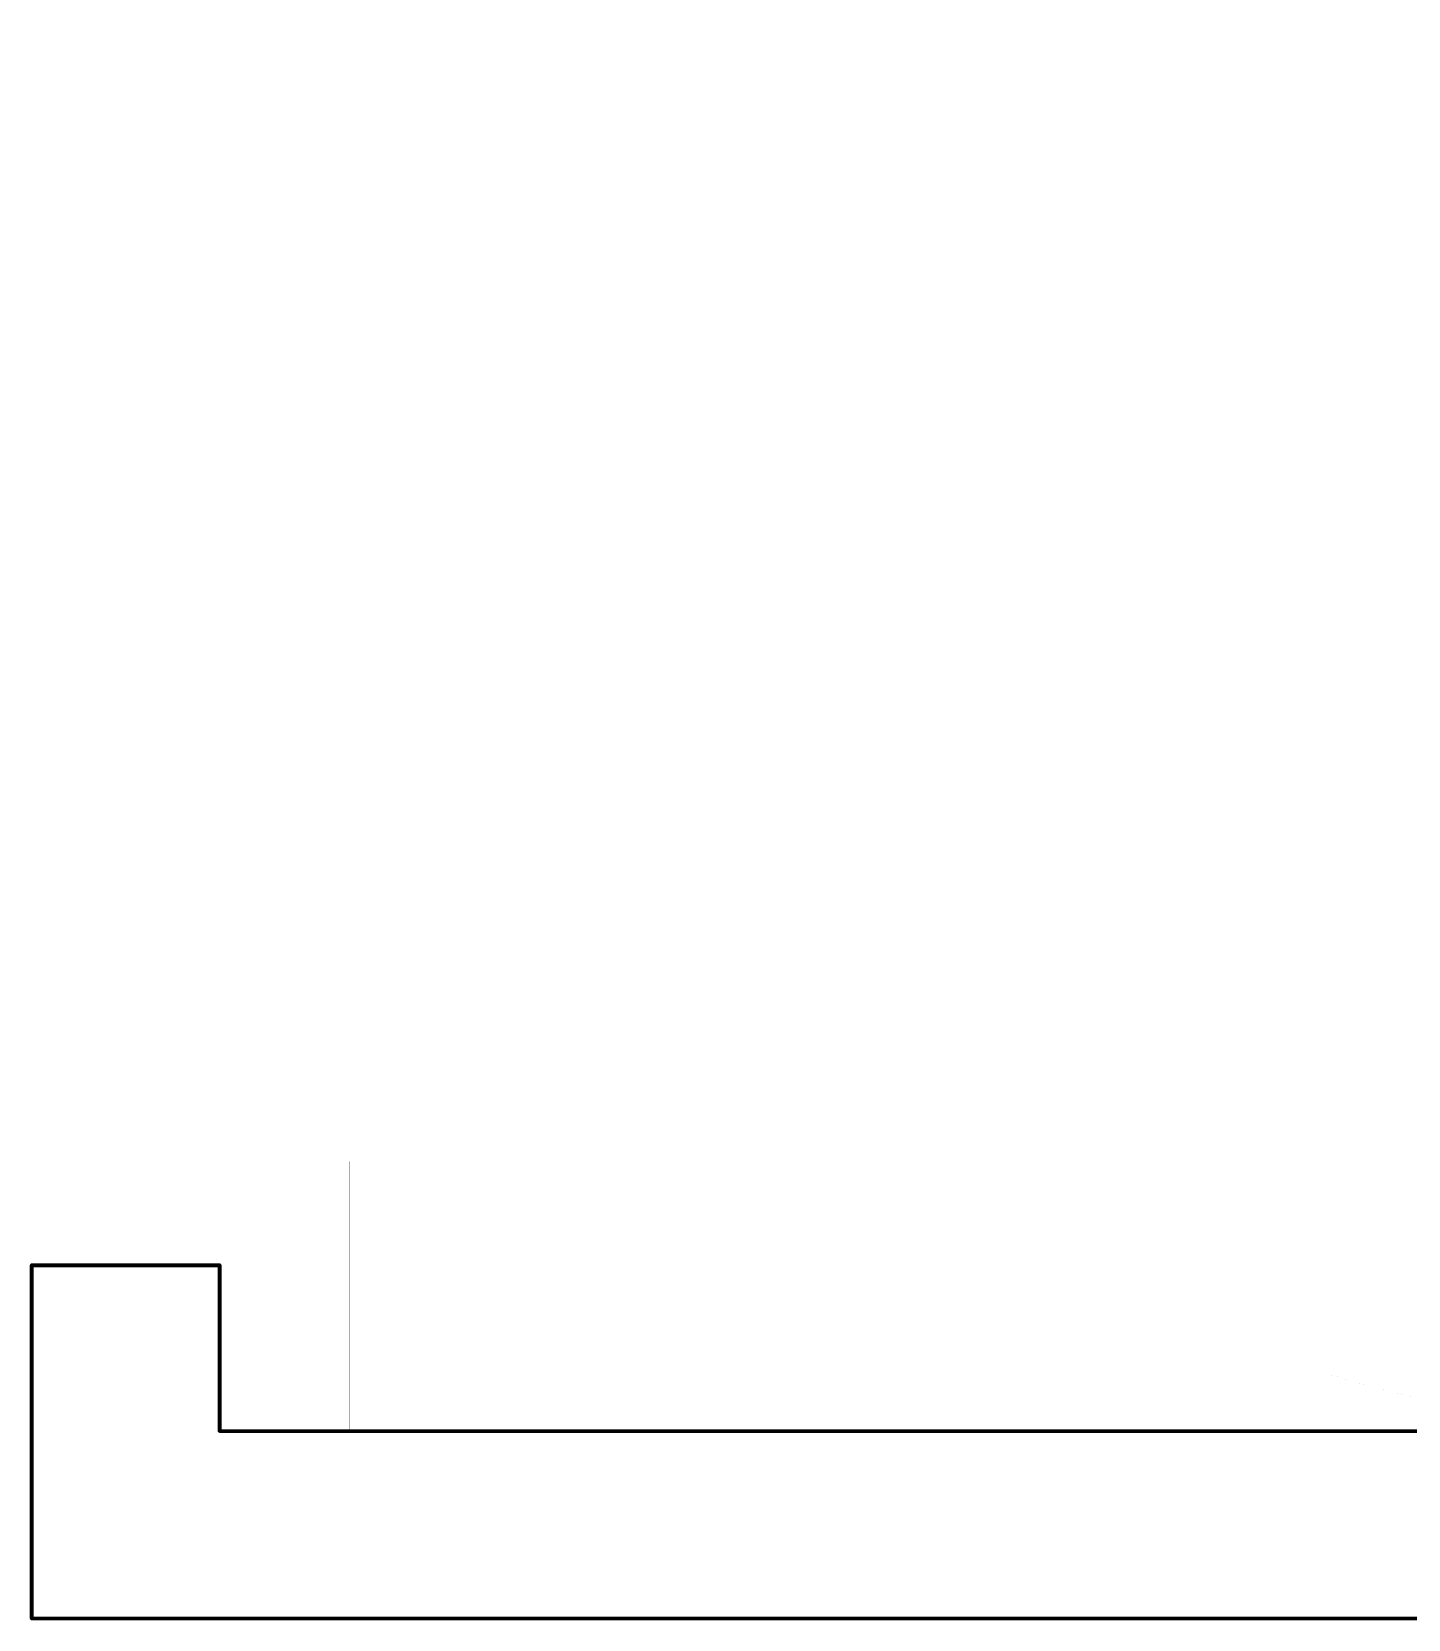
# Model space of a CAD drawing. Header units: metres. Extents: x -6.2 to 4.5, y -5 to 2.9.
# Drawn here: x -6.161 to -4.327, y -5.037 to -2.922 of the extents above; entities that cross this region are included whole.
import ezdxf

# ---------------------------------------------------------------- set-up
doc = ezdxf.new("R2010")
doc.units = ezdxf.units.M
doc.header["$LTSCALE"] = 10
doc.layers.get('0').update_dxf_attribs({"linetype": 'CONTINUOUS', "lineweight": 100})
for name, color, linetype, lineweight in [('roomitems', 2, 'CONTINUOUS', 100), ('wallitems', 15, 'CONTINUOUS', 100), ('walls', 8, 'CONTINUOUS', 100), ('windows', 3, 'CONTINUOUS', 100)]:
    doc.layers.add(name, color=color, linetype=linetype, lineweight=lineweight)

# ---------------------------------------------------------------- blocks, each defined once
blk = doc.blocks.new('W-1-5')
at = {"color": 0, "const_width": 0.01}
for points in [[(-574.9, -84.9), (-561.6, -83.9)], [(-561.6, -83.9), (-548.4, -82.9)], [(-548.4, -82.9), (-535.1, -81.9)], [(-535.1, -81.9), (-521.8, -80.9)], [(-521.8, -80.9), (-508.5, -79.9)], [(-508.5, -79.9), (-495.3, -79)], [(-495.3, -79), (-482, -78)], [(-482, -78), (-468.7, -77)], [(-468.7, -77), (-455.4, -76)], [(-455.4, -76), (-442.2, -75)], [(-442.2, -75), (-428.9, -74)], [(-428.9, -74), (-393.2, -73.1)], [(-393.2, -73.1), (-357.4, -72.3)], [(-357.4, -72.3), (-321.7, -71.5)], [(-321.7, -71.5), (-285.9, -70.9)], [(-285.9, -70.9), (-250.2, -70.3)], [(-250.2, -70.3), (-214.4, -69.8)], [(-214.4, -69.8), (-178.7, -69.3)], [(-178.7, -69.3), (-143, -69)], [(-143, -69), (-107.2, -68.7)], [(-107.2, -68.7), (-71.5, -68.5)], [(-71.5, -68.5), (-35.7, -68.4)], [(-35.7, -68.4), (0, -68.3)], [(0, -68.3), (35.7, -68.4)], [(35.7, -68.4), (71.5, -68.5)], [(71.5, -68.5), (107.2, -68.7)], [(107.2, -68.7), (143, -69)], [(143, -69), (178.7, -69.3)], [(178.7, -69.3), (214.4, -69.8)], [(214.4, -69.8), (250.2, -70.3)], [(250.2, -70.3), (285.9, -70.9)], [(285.9, -70.9), (321.7, -71.5)], [(321.7, -71.5), (357.4, -72.3)], [(357.4, -72.3), (393.2, -73.1)], [(393.2, -73.1), (428.9, -74)], [(428.9, -74), (442.2, -75)], [(442.2, -75), (455.4, -76)], [(455.4, -76), (468.7, -77)], [(468.7, -77), (482, -78)], [(482, -78), (495.3, -79)], [(495.3, -79), (508.5, -79.9)], [(508.5, -79.9), (521.8, -80.9)], [(521.8, -80.9), (535.1, -81.9)], [(535.1, -81.9), (548.4, -82.9)], [(548.4, -82.9), (561.6, -83.9)], [(561.6, -83.9), (574.9, -84.9)], [(-742.7, -107.8), (-720.8, -103.3)], [(-720.8, -103.3), (-698.9, -99.2)], [(-698.9, -99.2), (-676.9, -95.7)], [(-676.9, -95.7), (-654.8, -92.5)], [(-654.8, -92.5), (-632.6, -89.9)], [(-632.6, -89.9), (-610.4, -87.7)], [(-610.4, -87.7), (-588.2, -85.9)], [(-588.2, -85.9), (-574.9, -84.9)], [(574.9, -84.9), (588.2, -85.9)], [(588.2, -85.9), (610.4, -87.7)], [(610.4, -87.7), (632.6, -89.9)], [(632.6, -89.9), (654.8, -92.6)], [(654.8, -92.6), (676.9, -95.7)], [(676.9, -95.7), (698.9, -99.3)], [(698.9, -99.3), (720.8, -103.3)], [(720.8, -103.3), (742.7, -107.8)], [(-829.3, -130.2), (-807.8, -124)], [(-807.8, -124), (-786.2, -118.1)], [(-786.2, -118.1), (-764.5, -112.7)], [(-764.5, -112.7), (-742.7, -107.8)], [(742.7, -107.8), (764.5, -112.8)], [(764.5, -112.8), (786.2, -118.1)], [(786.2, -118.1), (807.8, -124)], [(807.8, -124), (829.3, -130.3)], [(-850.7, -137), (-829.3, -130.2)], [(-850.7, -139.3), (-850.7, -137)], [(-850.7, -137), (-708.9, -137)], [(-850.7, -137), (-850.7, -137)], [(-708.9, -137), (-850.7, -137)], [(-850.7, -141.6), (-850.7, -139.3)], [(-850.7, -143.9), (-850.7, -141.6)], [(-850.7, -146.2), (-850.7, -143.9)], [(-850.7, -148.5), (-850.7, -146.2)], [(-708.9, -137), (-567.1, -137)], [(-567.1, -137), (-708.9, -137)], [(-567.1, -137), (-425.3, -137)], [(-425.3, -137), (-567.1, -137)], [(-425.3, -137), (-283.6, -137)], [(-283.6, -137), (-425.3, -137)], [(-283.6, -137), (-141.8, -137)], [(-141.8, -137), (-283.6, -137)], [(-141.8, -137), (0, -137)], [(0, -137), (-141.8, -137)], [(0, -137), (141.8, -137)], [(141.8, -137), (0, -137)], [(141.8, -137), (283.6, -137)], [(283.6, -137), (141.8, -137)], [(283.6, -137), (425.3, -137)], [(425.3, -137), (283.6, -137)], [(425.3, -137), (567.1, -137)], [(567.1, -137), (425.3, -137)], [(567.1, -137), (708.9, -137)], [(708.9, -137), (567.1, -137)], [(708.9, -137), (850.7, -137)], [(850.7, -137), (708.9, -137)], [(829.3, -130.3), (850.7, -137)], [(850.7, -137), (850.7, -139.3)], [(850.7, -139.3), (850.7, -141.6)], [(850.7, -141.6), (850.7, -143.9)], [(850.7, -143.9), (850.7, -146.2)], [(850.7, -146.2), (850.7, -148.5)], [(-850.7, -150.8), (-850.7, -148.5)], [(-850.7, -153.1), (-850.7, -150.8)], [(-850.7, -155.4), (-850.7, -153.1)], [(-850.7, -157.7), (-850.7, -155.4)], [(-850.7, -160), (-850.7, -157.7)], [(-850.7, -162.3), (-850.7, -160)], [(-850.7, -164.6), (-850.7, -162.3)], [(-708.9, -164.6), (-850.7, -164.6)], [(-567.1, -164.6), (-708.9, -164.6)], [(-425.3, -164.6), (-567.1, -164.6)], [(-283.6, -164.6), (-425.3, -164.6)], [(-141.8, -164.6), (-283.6, -164.6)], [(0, -164.6), (-141.8, -164.6)], [(141.8, -164.6), (0, -164.6)], [(283.6, -164.6), (141.8, -164.6)], [(425.3, -164.6), (283.6, -164.6)], [(567.1, -164.6), (425.3, -164.6)], [(708.9, -164.6), (567.1, -164.6)], [(850.7, -164.6), (708.9, -164.6)], [(850.7, -148.5), (850.7, -150.8)], [(850.7, -150.8), (850.7, -153.1)], [(850.7, -153.1), (850.7, -155.4)], [(850.7, -155.4), (850.7, -157.7)], [(850.7, -157.7), (850.7, -160)], [(850.7, -160), (850.7, -162.3)], [(850.7, -162.3), (850.7, -164.6)], [(850.7, -164.6), (850.7, -164.6)], [(850.7, -164.6), (850.7, -164.6)], [(850.7, -164.6), (850.7, -164.6)]]:
    blk.add_lwpolyline(points, dxfattribs=at)
blk = doc.blocks.new('W-1-2')
at = {"color": 0}
for points, const_width in [([(-1990.7, 60), (-2388.8, 60)], 0.01), ([(-2388.8, 60), (-2388.8, 50)], 0.01), ([(-1990.7, 60), (-2388.8, 60)], 0.01), ([(-2382.1, 60), (-2388.8, 60)], 0.01), ([(-2388.8, 60), (-2388.8, 50)], 0.01), ([(-2388.8, 50), (-2388.8, 40)], 0.01), ([(-2388.8, 50), (-2388.8, 40)], 0.01), ([(-2375.5, 60), (-2382.1, 60)], 0.01), ([(-2368.8, 60), (-2375.5, 60)], 0.01), ([(-2362.1, 60), (-2368.8, 60)], 0.01), ([(-2355.5, 60), (-2362.1, 60)], 0.01), ([(-2348.8, 60), (-2355.5, 60)], 0.01), ([(-2342.1, 60), (-2348.8, 60)], 0.01), ([(-2335.5, 60), (-2342.1, 60)], 0.01), ([(-2328.8, 60), (-2335.5, 60)], 0.01), ([(-2322.1, 60), (-2328.8, 60)], 0.01), ([(-2315.5, 60), (-2322.1, 60)], 0.01), ([(-2308.8, 60), (-2315.5, 60)], 0.01), ([(-2308.8, 60), (-2308.8, 60)], 0.01), ([(-1592.5, 60), (-1990.7, 60)], 0.01), ([(-1592.5, 60), (-1990.7, 60)], 0.01), ([(-1194.4, 60), (-1592.5, 60)], 0.01), ([(-1194.4, 60), (-1592.5, 60)], 0.01), ([(-796.3, 60), (-1194.4, 60)], 0.01), ([(-796.3, 60), (-1194.4, 60)], 0.01), ([(-398.1, 60), (-796.3, 60)], 0.01), ([(-398.1, 60), (-796.3, 60)], 0.01), ([(-2388.8, 40), (-2388.8, 30)], 0.01), ([(-2388.8, 40), (-2388.8, 30)], 0.01), ([(-2388.8, 30), (-2388.8, 20)], 0.01), ([(-2388.8, 30), (-2388.8, 20)], 0.01), ([(-2388.8, 20), (-2388.8, 10)], 0.01), ([(-2388.8, 20), (-2388.8, 10)], 0.01), ([(-2388.8, 10), (-2388.8, 0)], 0.01), ([(-2388.8, 10), (-2388.8, 0)], 0.01), ([(-2388.8, 0), (-2388.8, -10)], 0.01), ([(-2388.8, 0), (-2388.8, 0)], 0.01), ([(-2388.8, 0), (-1990.7, 0)], 0.01), ([(-2388.8, 0), (-2388.8, -10)], 0.01), ([(-2388.8, 0), (-2388.8, 0)], 0.04), ([(-2388.8, 0), (-2382.1, 0)], 0.04), ([(-2382.1, 0), (-2375.5, 0)], 0.04), ([(-2375.5, 0), (-2368.8, 0)], 0.04), ([(-2368.8, 0), (-2362.1, 0)], 0.04), ([(-2362.1, 0), (-2355.5, 0)], 0.04), ([(-2355.5, 0), (-2348.8, 0)], 0.04), ([(-2348.8, 0), (-2342.1, 0)], 0.04), ([(-2342.1, 0), (-2335.5, 0)], 0.04), ([(-2335.5, 0), (-2328.8, 0)], 0.04), ([(-2328.8, 0), (-2322.1, 0)], 0.04), ([(-2322.1, 0), (-2315.5, 0)], 0.04), ([(-2315.5, 0), (-2308.8, 0)], 0.04), ([(-1990.7, 0), (-1592.5, 0)], 0.01), ([(-1592.5, 0), (-1194.4, 0)], 0.01), ([(-1194.4, 0), (-796.3, 0)], 0.01), ([(-796.3, 0), (-398.1, 0)], 0.01), ([(-2388.8, -10), (-2388.8, -20)], 0.01), ([(-2388.8, -10), (-2388.8, -20)], 0.01), ([(-2388.8, -20), (-2388.8, -30)], 0.01), ([(-2388.8, -20), (-2388.8, -30)], 0.01), ([(-2388.8, -30), (-2388.8, -40)], 0.01), ([(-2388.8, -30), (-2388.8, -40)], 0.01), ([(-2388.8, -40), (-2388.8, -50)], 0.01), ([(-2388.8, -40), (-2388.8, -50)], 0.01), ([(-2388.8, -50), (-2388.8, -60)], 0.01), ([(-2388.8, -50), (-2388.8, -60)], 0.01), ([(-2388.8, -60), (-2388.8, -60)], 0.01), ([(-2388.8, -60), (-1990.7, -60)], 0.01), ([(-2388.8, -60), (-2388.8, -60)], 0.01), ([(-2388.8, -60), (-2388.8, -60)], 0.01), ([(-2388.8, -60), (-2388.8, -60)], 0.01), ([(-2388.8, -60), (-2388.8, -60)], 0.01), ([(-2388.8, -60), (-2388.8, -60)], 0.01), ([(-2388.8, -60), (-2388.8, -60)], 0.01), ([(-2388.8, -60), (-2388.8, -60)], 0.01), ([(-2388.8, -60), (-2388.8, -60)], 0.01), ([(-2388.8, -60), (-2388.8, -60)], 0.01), ([(-2388.8, -60), (-2388.8, -60)], 0.01), ([(-2388.8, -60), (-2388.8, -60)], 0.01), ([(-2388.8, -60), (-2388.8, -60)], 0.01), ([(-2388.8, -60), (-2388.8, -60)], 0.01), ([(-2388.8, -60), (-2388.8, -60)], 0.01), ([(-2388.8, -60), (-2388.8, -60)], 0.01), ([(-2388.8, -60), (-1990.7, -60)], 0.01), ([(-2388.8, -60), (-2382.1, -60)], 0.01), ([(-2382.1, -60), (-2375.5, -60)], 0.01), ([(-2375.5, -60), (-2368.8, -60)], 0.01), ([(-2368.8, -60), (-2362.1, -60)], 0.01), ([(-2362.1, -60), (-2355.5, -60)], 0.01), ([(-2355.5, -60), (-2348.8, -60)], 0.01), ([(-2348.8, -60), (-2342.1, -60)], 0.01), ([(-2342.1, -60), (-2335.5, -60)], 0.01), ([(-2335.5, -60), (-2328.8, -60)], 0.01), ([(-2328.8, -60), (-2322.1, -60)], 0.01), ([(-2322.1, -60), (-2315.5, -60)], 0.01), ([(-2315.5, -60), (-2308.8, -60)], 0.01), ([(-1990.7, -60), (-1592.5, -60)], 0.01), ([(-1990.7, -60), (-1592.5, -60)], 0.01), ([(-1592.5, -60), (-1194.4, -60)], 0.01), ([(-1592.5, -60), (-1194.4, -60)], 0.01), ([(-1194.4, -60), (-796.3, -60)], 0.01), ([(-1194.4, -60), (-796.3, -60)], 0.01), ([(-796.3, -60), (-398.1, -60)], 0.01), ([(-796.3, -60), (-398.1, -60)], 0.01)]:
    blk.add_lwpolyline(points, dxfattribs=dict(at, const_width=const_width))
blk = doc.blocks.new('F-1-4')
at = {"color": 0, "const_width": 0.01}
for points in [[(-510.6, 180), (-510.6, 180)], [(-510.6, 180), (-425.6, 180)], [(-510.6, 150), (-510.6, 180)], [(-510.6, 180), (-510.6, 180)], [(-510.6, 180), (-510.6, 180)], [(-425.6, 180), (-340.6, 180)], [(-340.6, 180), (-255.6, 180)], [(-306.6, 150), (-306.6, 180)], [(-255.6, 180), (-170.6, 180)], [(-170.6, 180), (-85.6, 180)], [(-102.6, 150), (-102.6, 180)], [(-85.6, 180), (-0.6, 180)], [(-0.6, 180), (84.4, 180)], [(84.4, 180), (169.4, 180)], [(101.4, 150), (101.4, 180)], [(169.4, 180), (254.4, 180)], [(254.4, 180), (339.4, 180)], [(305.4, 150), (305.4, 180)], [(339.4, 180), (424.4, 180)], [(424.4, 180), (509.4, 180)], [(509.4, 180), (509.4, 150)], [(-510.6, 120), (-510.6, 150)], [(-306.6, 120), (-306.6, 150)], [(-102.6, 120), (-102.6, 150)], [(101.4, 120), (101.4, 150)], [(305.4, 120), (305.4, 150)], [(509.4, 150), (509.4, 120)], [(-510.6, 90), (-510.6, 120)], [(-306.6, 90), (-306.6, 120)], [(-102.6, 90), (-102.6, 120)], [(101.4, 90), (101.4, 120)], [(305.4, 90), (305.4, 120)], [(509.4, 120), (509.4, 90)], [(-510.6, 60), (-510.6, 90)], [(-306.6, 60), (-306.6, 90)], [(-102.6, 60), (-102.6, 90)], [(101.4, 60), (101.4, 90)], [(305.4, 60), (305.4, 90)], [(509.4, 90), (509.4, 60)], [(-510.6, 30), (-510.6, 60)], [(-306.6, 30), (-306.6, 60)], [(-102.6, 30), (-102.6, 60)], [(101.4, 30), (101.4, 60)], [(305.4, 30), (305.4, 60)], [(509.4, 60), (509.4, 30)], [(-510.6, 0), (-510.6, 30)], [(-306.6, 0), (-306.6, 30)], [(-102.6, 0), (-102.6, 30)], [(101.4, 0), (101.4, 30)], [(305.4, 0), (305.4, 30)], [(509.4, 30), (509.4, 0)], [(-510.6, -30), (-510.6, 0)], [(-306.6, -30), (-306.6, 0)], [(-102.6, -30), (-102.6, 0)], [(101.4, -30), (101.4, 0)], [(305.4, -30), (305.4, 0)], [(509.4, 0), (509.4, -30)], [(-510.6, -60), (-510.6, -30)], [(-306.6, -60), (-306.6, -30)], [(-102.6, -60), (-102.6, -30)], [(101.4, -60), (101.4, -30)], [(305.4, -60), (305.4, -30)], [(509.4, -30), (509.4, -60)], [(-510.6, -90), (-510.6, -60)], [(-306.6, -90), (-306.6, -60)], [(-102.6, -90), (-102.6, -60)], [(101.4, -90), (101.4, -60)], [(305.4, -90), (305.4, -60)], [(509.4, -60), (509.4, -90)], [(-510.6, -120), (-510.6, -90)], [(-306.6, -120), (-306.6, -90)], [(-102.6, -120), (-102.6, -90)], [(101.4, -120), (101.4, -90)], [(305.4, -120), (305.4, -90)], [(509.4, -90), (509.4, -120)], [(-510.6, -150), (-510.6, -120)], [(-306.6, -150), (-306.6, -120)], [(-102.6, -150), (-102.6, -120)], [(101.4, -150), (101.4, -120)], [(305.4, -150), (305.4, -120)], [(509.4, -120), (509.4, -150)], [(-510.6, -180), (-510.6, -150)], [(-306.6, -180), (-306.6, -150)], [(-102.6, -180), (-102.6, -150)], [(101.4, -180), (101.4, -150)], [(305.4, -180), (305.4, -150)], [(509.4, -150), (509.4, -180)], [(-425.6, -180), (-510.6, -180)], [(-494.9, -180), (-494.9, -180)], [(-494.9, -180), (-493.8, -180)], [(-494.9, -181.4), (-494.9, -180)], [(-494.9, -180), (-494.9, -180)], [(-494.9, -180), (-494.9, -180)], [(-494.9, -182.7), (-494.9, -181.4)], [(-494.9, -184.1), (-494.9, -182.7)], [(-494.9, -185.4), (-494.9, -184.1)], [(-494.9, -186.8), (-494.9, -185.4)], [(-494.9, -188.1), (-494.9, -186.8)], [(-494.9, -189.5), (-494.9, -188.1)], [(-494.9, -190.8), (-494.9, -189.5)], [(-493.8, -180), (-492.7, -180)], [(-492.7, -180), (-491.6, -180)], [(-491.6, -180), (-490.6, -180)], [(-490.6, -180), (-489.5, -180)], [(-489.5, -180), (-488.4, -180)], [(-488.4, -180), (-487.3, -180)], [(-487.3, -180), (-486.3, -180)], [(-486.3, -180), (-485.2, -180)], [(-485.2, -180), (-484.1, -180)], [(-484.1, -180), (-483.1, -180)], [(-483.1, -180), (-482, -180)], [(-482, -180), (-482, -181.4)], [(-482, -181.4), (-482, -182.7)], [(-482, -182.7), (-482, -184.1)], [(-482, -184.1), (-482, -185.4)], [(-482, -185.4), (-482, -186.8)], [(-482, -186.8), (-482, -188.1)], [(-482, -188.1), (-482, -189.5)], [(-482, -189.5), (-482, -190.8)], [(-340.6, -180), (-425.6, -180)], [(-255.6, -180), (-340.6, -180)], [(-306.6, -180), (-306.6, -180)], [(-290.9, -180), (-290.9, -180)], [(-290.9, -180), (-289.8, -180)], [(-290.9, -181.4), (-290.9, -180)], [(-290.9, -180), (-290.9, -180)], [(-290.9, -180), (-290.9, -180)], [(-290.9, -182.7), (-290.9, -181.4)], [(-290.9, -184.1), (-290.9, -182.7)], [(-290.9, -185.4), (-290.9, -184.1)], [(-290.9, -186.8), (-290.9, -185.4)], [(-290.9, -188.1), (-290.9, -186.8)], [(-290.9, -189.5), (-290.9, -188.1)], [(-290.9, -190.8), (-290.9, -189.5)], [(-289.8, -180), (-288.7, -180)], [(-288.7, -180), (-287.6, -180)], [(-287.6, -180), (-286.6, -180)], [(-286.6, -180), (-285.5, -180)], [(-285.5, -180), (-284.4, -180)], [(-284.4, -180), (-283.3, -180)], [(-283.3, -180), (-282.3, -180)], [(-282.3, -180), (-281.2, -180)], [(-281.2, -180), (-280.1, -180)], [(-280.1, -180), (-279.1, -180)], [(-279.1, -180), (-278, -180)], [(-278, -180), (-278, -181.4)], [(-278, -181.4), (-278, -182.7)], [(-278, -182.7), (-278, -184.1)], [(-278, -184.1), (-278, -185.4)], [(-278, -185.4), (-278, -186.8)], [(-278, -186.8), (-278, -188.1)], [(-278, -188.1), (-278, -189.5)], [(-278, -189.5), (-278, -190.8)], [(-170.6, -180), (-255.6, -180)], [(-85.6, -180), (-170.6, -180)], [(-102.6, -180), (-102.6, -180)], [(-86.9, -180), (-86.9, -180)], [(-86.9, -180), (-85.8, -180)], [(-86.9, -181.4), (-86.9, -180)], [(-86.9, -180), (-86.9, -180)], [(-86.9, -180), (-86.9, -180)], [(-86.9, -182.7), (-86.9, -181.4)], [(-86.9, -184.1), (-86.9, -182.7)], [(-86.9, -185.4), (-86.9, -184.1)], [(-86.9, -186.8), (-86.9, -185.4)], [(-86.9, -188.1), (-86.9, -186.8)], [(-86.9, -189.5), (-86.9, -188.1)], [(-86.9, -190.8), (-86.9, -189.5)], [(-85.8, -180), (-84.7, -180)], [(-0.6, -180), (-85.6, -180)], [(-84.7, -180), (-83.6, -180)], [(-83.6, -180), (-82.6, -180)], [(-82.6, -180), (-81.5, -180)], [(-81.5, -180), (-80.4, -180)], [(-80.4, -180), (-79.3, -180)], [(-79.3, -180), (-78.3, -180)], [(-78.3, -180), (-77.2, -180)], [(-77.2, -180), (-76.1, -180)], [(-76.1, -180), (-75.1, -180)], [(-75.1, -180), (-74, -180)], [(-74, -180), (-74, -181.4)], [(-74, -181.4), (-74, -182.7)], [(-74, -182.7), (-74, -184.1)], [(-74, -184.1), (-74, -185.4)], [(-74, -185.4), (-74, -186.8)], [(-74, -186.8), (-74, -188.1)], [(-74, -188.1), (-74, -189.5)], [(-74, -189.5), (-74, -190.8)], [(84.4, -180), (-0.6, -180)], [(169.4, -180), (84.4, -180)], [(101.4, -180), (101.4, -180)], [(117.1, -180), (117.1, -180)], [(117.1, -180), (118.2, -180)], [(117.1, -181.4), (117.1, -180)], [(117.1, -180), (117.1, -180)], [(117.1, -180), (117.1, -180)], [(117.1, -182.7), (117.1, -181.4)], [(117.1, -184.1), (117.1, -182.7)], [(117.1, -185.4), (117.1, -184.1)], [(117.1, -186.8), (117.1, -185.4)], [(117.1, -188.1), (117.1, -186.8)], [(117.1, -189.5), (117.1, -188.1)], [(117.1, -190.8), (117.1, -189.5)], [(118.2, -180), (119.3, -180)], [(119.3, -180), (120.4, -180)], [(120.4, -180), (121.4, -180)], [(121.4, -180), (122.5, -180)], [(122.5, -180), (123.6, -180)], [(123.6, -180), (124.7, -180)], [(124.7, -180), (125.7, -180)], [(125.7, -180), (126.8, -180)], [(126.8, -180), (127.9, -180)], [(127.9, -180), (128.9, -180)], [(128.9, -180), (130, -180)], [(130, -180), (130, -181.4)], [(130, -181.4), (130, -182.7)], [(130, -182.7), (130, -184.1)], [(130, -184.1), (130, -185.4)], [(130, -185.4), (130, -186.8)], [(130, -186.8), (130, -188.1)], [(130, -188.1), (130, -189.5)], [(130, -189.5), (130, -190.8)], [(254.4, -180), (169.4, -180)], [(339.4, -180), (254.4, -180)], [(305.4, -180), (305.4, -180)], [(321.1, -180), (321.1, -180)], [(321.1, -180), (322.2, -180)], [(321.1, -181.4), (321.1, -180)], [(321.1, -180), (321.1, -180)], [(321.1, -180), (321.1, -180)], [(321.1, -182.7), (321.1, -181.4)], [(321.1, -184.1), (321.1, -182.7)], [(321.1, -185.4), (321.1, -184.1)], [(321.1, -186.8), (321.1, -185.4)], [(321.1, -188.1), (321.1, -186.8)], [(321.1, -189.5), (321.1, -188.1)], [(321.1, -190.8), (321.1, -189.5)], [(322.2, -180), (323.3, -180)], [(323.3, -180), (324.4, -180)], [(324.4, -180), (325.4, -180)], [(325.4, -180), (326.5, -180)], [(326.5, -180), (327.6, -180)], [(327.6, -180), (328.7, -180)], [(328.7, -180), (329.7, -180)], [(329.7, -180), (330.8, -180)], [(330.8, -180), (331.9, -180)], [(331.9, -180), (332.9, -180)], [(332.9, -180), (334, -180)], [(334, -180), (334, -181.4)], [(334, -181.4), (334, -182.7)], [(334, -182.7), (334, -184.1)], [(334, -184.1), (334, -185.4)], [(334, -185.4), (334, -186.8)], [(334, -186.8), (334, -188.1)], [(334, -188.1), (334, -189.5)], [(334, -189.5), (334, -190.8)], [(424.4, -180), (339.4, -180)], [(509.4, -180), (424.4, -180)], [(-494.9, -192.2), (-494.9, -190.8)], [(-494.9, -193.5), (-494.9, -192.2)], [(-494.9, -194.9), (-494.9, -193.5)], [(-494.9, -196.2), (-494.9, -194.9)], [(-493.8, -196.2), (-494.9, -196.2)], [(-492.7, -196.2), (-493.8, -196.2)], [(-491.6, -196.2), (-492.7, -196.2)], [(-490.6, -196.2), (-491.6, -196.2)], [(-489.5, -196.2), (-490.6, -196.2)], [(-488.4, -196.2), (-489.5, -196.2)], [(-487.3, -196.2), (-488.4, -196.2)], [(-486.3, -196.2), (-487.3, -196.2)], [(-485.2, -196.2), (-486.3, -196.2)], [(-484.1, -196.2), (-485.2, -196.2)], [(-483.1, -196.2), (-484.1, -196.2)], [(-482, -196.2), (-483.1, -196.2)], [(-482, -190.8), (-482, -192.2)], [(-482, -192.2), (-482, -193.5)], [(-482, -193.5), (-482, -194.9)], [(-482, -194.9), (-482, -196.2)], [(-290.9, -192.2), (-290.9, -190.8)], [(-290.9, -193.5), (-290.9, -192.2)], [(-290.9, -194.9), (-290.9, -193.5)], [(-290.9, -196.2), (-290.9, -194.9)], [(-289.8, -196.2), (-290.9, -196.2)], [(-288.7, -196.2), (-289.8, -196.2)], [(-287.6, -196.2), (-288.7, -196.2)], [(-286.6, -196.2), (-287.6, -196.2)], [(-285.5, -196.2), (-286.6, -196.2)], [(-284.4, -196.2), (-285.5, -196.2)], [(-283.3, -196.2), (-284.4, -196.2)], [(-282.3, -196.2), (-283.3, -196.2)], [(-281.2, -196.2), (-282.3, -196.2)], [(-280.1, -196.2), (-281.2, -196.2)], [(-279.1, -196.2), (-280.1, -196.2)], [(-278, -196.2), (-279.1, -196.2)], [(-278, -190.8), (-278, -192.2)], [(-278, -192.2), (-278, -193.5)], [(-278, -193.5), (-278, -194.9)], [(-278, -194.9), (-278, -196.2)], [(-86.9, -192.2), (-86.9, -190.8)], [(-86.9, -193.5), (-86.9, -192.2)], [(-86.9, -194.9), (-86.9, -193.5)], [(-86.9, -196.2), (-86.9, -194.9)], [(-85.8, -196.2), (-86.9, -196.2)], [(-84.7, -196.2), (-85.8, -196.2)], [(-83.6, -196.2), (-84.7, -196.2)], [(-82.6, -196.2), (-83.6, -196.2)], [(-81.5, -196.2), (-82.6, -196.2)], [(-80.4, -196.2), (-81.5, -196.2)], [(-79.3, -196.2), (-80.4, -196.2)], [(-78.3, -196.2), (-79.3, -196.2)], [(-77.2, -196.2), (-78.3, -196.2)], [(-76.1, -196.2), (-77.2, -196.2)], [(-75.1, -196.2), (-76.1, -196.2)], [(-74, -196.2), (-75.1, -196.2)], [(-74, -190.8), (-74, -192.2)], [(-74, -192.2), (-74, -193.5)], [(-74, -193.5), (-74, -194.9)], [(-74, -194.9), (-74, -196.2)], [(117.1, -192.2), (117.1, -190.8)], [(117.1, -193.5), (117.1, -192.2)], [(117.1, -194.9), (117.1, -193.5)], [(117.1, -196.2), (117.1, -194.9)], [(118.2, -196.2), (117.1, -196.2)], [(119.3, -196.2), (118.2, -196.2)], [(120.4, -196.2), (119.3, -196.2)], [(121.4, -196.2), (120.4, -196.2)], [(122.5, -196.2), (121.4, -196.2)], [(123.6, -196.2), (122.5, -196.2)], [(124.7, -196.2), (123.6, -196.2)], [(125.7, -196.2), (124.7, -196.2)], [(126.8, -196.2), (125.7, -196.2)], [(127.9, -196.2), (126.8, -196.2)], [(128.9, -196.2), (127.9, -196.2)], [(130, -196.2), (128.9, -196.2)], [(130, -190.8), (130, -192.2)], [(130, -192.2), (130, -193.5)], [(130, -193.5), (130, -194.9)], [(130, -194.9), (130, -196.2)], [(321.1, -192.2), (321.1, -190.8)], [(321.1, -193.5), (321.1, -192.2)], [(321.1, -194.9), (321.1, -193.5)], [(321.1, -196.2), (321.1, -194.9)], [(322.2, -196.2), (321.1, -196.2)], [(323.3, -196.2), (322.2, -196.2)], [(324.4, -196.2), (323.3, -196.2)], [(325.4, -196.2), (324.4, -196.2)], [(326.5, -196.2), (325.4, -196.2)], [(327.6, -196.2), (326.5, -196.2)], [(328.7, -196.2), (327.6, -196.2)], [(329.7, -196.2), (328.7, -196.2)], [(330.8, -196.2), (329.7, -196.2)], [(331.9, -196.2), (330.8, -196.2)], [(332.9, -196.2), (331.9, -196.2)], [(334, -196.2), (332.9, -196.2)], [(334, -190.8), (334, -192.2)], [(334, -192.2), (334, -193.5)], [(334, -193.5), (334, -194.9)], [(334, -194.9), (334, -196.2)]]:
    blk.add_lwpolyline(points, dxfattribs=at)
blk = doc.blocks.new('F-1-6')
at = {"color": 0, "const_width": 0.01}
for points in [[(-897, 259.2), (-897, 259.2)], [(-897, 259.2), (-747.5, 259.2)], [(-897, 217.4), (-897, 259.2)], [(-897, 259.2), (-897, 259.2)], [(-897, 259.2), (-897, 259.2)], [(-747.5, 259.2), (-598, 259.2)], [(-598, 259.2), (-448.5, 259.2)], [(-448.5, 259.2), (-299, 259.2)], [(-299, 259.2), (-149.5, 259.2)], [(-149.5, 259.2), (0, 259.2)], [(0, 259.2), (149.5, 259.2)], [(149.5, 259.2), (299, 259.2)], [(299, 259.2), (448.5, 259.2)], [(448.5, 259.2), (598, 259.2)], [(598, 259.2), (747.5, 259.2)], [(747.5, 259.2), (897, 259.2)], [(897, 259.2), (897, 217.4)], [(-897, 175.7), (-897, 217.4)], [(897, 217.4), (897, 175.7)], [(-897, 133.9), (-897, 175.7)], [(897, 175.7), (897, 133.9)], [(-897, 92.1), (-897, 133.9)], [(897, 133.9), (897, 92.1)], [(-897, 50.4), (-897, 92.1)], [(897, 92.1), (897, 50.4)], [(-897, 8.6), (-897, 50.4)], [(897, 50.4), (897, 8.6)], [(-897, -33.1), (-897, 8.6)], [(897, 8.6), (897, -33.1)], [(-897, -74.9), (-897, -33.1)], [(897, -33.1), (897, -74.9)], [(-897, -116.6), (-897, -74.9)], [(897, -74.9), (897, -116.6)], [(-897, -158.4), (-897, -116.6)], [(897, -116.6), (897, -158.4)], [(-897, -200.1), (-897, -158.4)], [(897, -158.4), (897, -200.1)], [(-897, -241.9), (-897, -200.1)], [(897, -200.1), (897, -241.9)], [(-747.5, -241.9), (-897, -241.9)], [(-897, -241.9), (-897, -241.9)], [(-897, -241.9), (-747.5, -241.9)], [(-897, -243.3), (-897, -241.9)], [(-897, -241.9), (-897, -241.9)], [(-897, -241.9), (-897, -241.9)], [(-897, -244.8), (-897, -243.3)], [(-897, -246.2), (-897, -244.8)], [(-897, -247.6), (-897, -246.2)], [(-897, -249.1), (-897, -247.6)], [(-897, -250.5), (-897, -249.1)], [(-897, -252), (-897, -250.5)], [(-897, -253.4), (-897, -252)], [(-897, -254.8), (-897, -253.4)], [(-598, -241.9), (-747.5, -241.9)], [(-747.5, -241.9), (-598, -241.9)], [(-448.5, -241.9), (-598, -241.9)], [(-598, -241.9), (-448.5, -241.9)], [(-299, -241.9), (-448.5, -241.9)], [(-448.5, -241.9), (-299, -241.9)], [(-149.5, -241.9), (-299, -241.9)], [(-299, -241.9), (-149.5, -241.9)], [(0, -241.9), (-149.5, -241.9)], [(-149.5, -241.9), (0, -241.9)], [(149.5, -241.9), (0, -241.9)], [(0, -241.9), (149.5, -241.9)], [(0, -243.3), (0, -241.9)], [(0, -244.8), (0, -243.3)], [(0, -246.2), (0, -244.8)], [(0, -247.6), (0, -246.2)], [(0, -249.1), (0, -247.6)], [(0, -250.5), (0, -249.1)], [(0, -252), (0, -250.5)], [(0, -253.4), (0, -252)], [(0, -254.8), (0, -253.4)], [(299, -241.9), (149.5, -241.9)], [(149.5, -241.9), (299, -241.9)], [(448.5, -241.9), (299, -241.9)], [(299, -241.9), (448.5, -241.9)], [(598, -241.9), (448.5, -241.9)], [(448.5, -241.9), (598, -241.9)], [(747.5, -241.9), (598, -241.9)], [(598, -241.9), (747.5, -241.9)], [(897, -241.9), (747.5, -241.9)], [(747.5, -241.9), (897, -241.9)], [(897, -241.9), (897, -243.3)], [(897, -243.3), (897, -244.8)], [(897, -244.8), (897, -246.2)], [(897, -246.2), (897, -247.6)], [(897, -247.6), (897, -249.1)], [(897, -249.1), (897, -250.5)], [(897, -250.5), (897, -252)], [(897, -252), (897, -253.4)], [(897, -253.4), (897, -254.8)], [(-897, -256.3), (-897, -254.8)], [(-897, -257.7), (-897, -256.3)], [(-897, -259.2), (-897, -257.7)], [(-747.5, -259.2), (-897, -259.2)], [(-598, -259.2), (-747.5, -259.2)], [(-448.5, -259.2), (-598, -259.2)], [(-299, -259.2), (-448.5, -259.2)], [(-149.5, -259.2), (-299, -259.2)], [(0, -259.2), (-149.5, -259.2)], [(-122, -270.3), (-121.9, -270.2)], [(-122, -270.4), (-122, -270.3)], [(-122, -271.3), (-122, -270.4)], [(-122, -272.1), (-122, -271.3)], [(-122, -273), (-122, -272.1)], [(-122, -273.9), (-122, -273)], [(-122, -274.7), (-122, -273.9)], [(-122, -275.6), (-122, -274.7)], [(-121.9, -270.1), (-121.8, -270)], [(-121.9, -270.2), (-121.9, -270.1)], [(-121.8, -270), (-121.6, -269.9)], [(-121.6, -269.9), (-121.5, -269.8)], [(-121.5, -269.8), (-121.3, -269.7)], [(-121.3, -269.7), (-121.1, -269.6)], [(-121.1, -269.6), (-120.9, -269.6)], [(-120.9, -269.6), (-120.7, -269.6)], [(-120.7, -269.6), (-120.4, -269.5)], [(-120.4, -269.5), (-120.2, -269.5)], [(-120.2, -269.5), (-120.2, -269.5)], [(-120.2, -269.5), (-118.3, -269.5)], [(-120.2, -269.5), (-120.2, -269.5)], [(-120.2, -269.5), (-120.2, -269.5)], [(-120.2, -269.5), (-120.2, -269.5)], [(-120.2, -269.5), (-120.2, -269.5)], [(-120.2, -269.5), (-120.2, -269.5)], [(-120.2, -269.5), (-120.2, -269.5)], [(-120.2, -269.5), (-120.2, -269.5)], [(-120.2, -269.5), (-120.2, -269.5)], [(-120.2, -269.5), (-120.2, -269.5)], [(-120.2, -269.5), (-120.2, -269.5)], [(-120.2, -269.5), (-120.2, -269.5)], [(-120.2, -269.5), (-120.2, -269.5)], [(-120.2, -269.5), (-120.2, -269.5)], [(-120.2, -269.5), (-120.2, -269.5)], [(-118.4, -259.2), (-118.4, -259.2)], [(-118.4, -259.2), (-116.9, -259.2)], [(-118.4, -260), (-118.4, -259.2)], [(-118.4, -259.2), (-118.4, -259.2)], [(-118.4, -259.2), (-118.4, -259.2)], [(-118.4, -260.9), (-118.4, -260)], [(-118.4, -261.8), (-118.4, -260.9)], [(-118.4, -262.6), (-118.4, -261.8)], [(-118.4, -263.5), (-118.4, -262.6)], [(-118.4, -264.3), (-118.4, -263.5)], [(-118.4, -265.2), (-118.4, -264.3)], [(-118.4, -266.1), (-118.4, -265.2)], [(-118.4, -266.9), (-118.4, -266.1)], [(-118.4, -267.8), (-118.4, -266.9)], [(-118.4, -268.7), (-118.4, -267.8)], [(-118.4, -269.5), (-118.4, -268.7)], [(-116.9, -269.5), (-118.4, -269.5)], [(-118.3, -269.5), (-116.3, -269.5)], [(-116.9, -259.2), (-115.4, -259.2)], [(-115.4, -269.5), (-116.9, -269.5)], [(-116.3, -269.5), (-114.4, -269.5)], [(-115.4, -259.2), (-113.9, -259.2)], [(-113.9, -269.5), (-115.4, -269.5)], [(-114.4, -269.5), (-112.4, -269.5)], [(-113.9, -259.2), (-112.4, -259.2)], [(-112.4, -269.5), (-113.9, -269.5)], [(-112.4, -259.2), (-110.9, -259.2)], [(-110.9, -269.5), (-112.4, -269.5)], [(-112.4, -269.5), (-110.5, -269.5)], [(-110.9, -259.2), (-109.4, -259.2)], [(-109.4, -269.5), (-110.9, -269.5)], [(-110.5, -269.5), (-108.5, -269.5)], [(-109.4, -259.2), (-107.9, -259.2)], [(-107.9, -269.5), (-109.4, -269.5)], [(-108.5, -269.5), (-106.6, -269.5)], [(-107.9, -259.2), (-106.4, -259.2)], [(-106.4, -269.5), (-107.9, -269.5)], [(-106.6, -269.5), (-104.7, -269.5)], [(-106.4, -259.2), (-105, -259.2)], [(-105, -269.5), (-106.4, -269.5)], [(-105, -259.2), (-103.5, -259.2)], [(-103.5, -269.5), (-105, -269.5)], [(-104.7, -269.5), (-102.7, -269.5)], [(-103.5, -259.2), (-102, -259.2)], [(-102, -269.5), (-103.5, -269.5)], [(-102.7, -269.5), (-100.8, -269.5)], [(-102, -259.2), (-100.5, -259.2)], [(-100.5, -269.5), (-102, -269.5)], [(-100.8, -269.5), (-98.8, -269.5)], [(-100.5, -259.2), (-100.5, -260)], [(-100.5, -260), (-100.5, -260.9)], [(-100.5, -260.9), (-100.5, -261.8)], [(-100.5, -261.8), (-100.5, -262.6)], [(-100.5, -262.6), (-100.5, -263.5)], [(-100.5, -263.5), (-100.5, -264.3)], [(-100.5, -264.3), (-100.5, -265.2)], [(-100.5, -265.2), (-100.5, -266.1)], [(-100.5, -266.1), (-100.5, -266.9)], [(-100.5, -266.9), (-100.5, -267.8)], [(-100.5, -267.8), (-100.5, -268.7)], [(-100.5, -268.7), (-100.5, -269.5)], [(-98.8, -269.5), (-96.9, -269.5)], [(-96.9, -269.5), (-96.6, -269.5)], [(-96.6, -269.5), (-96.4, -269.6)], [(-96.4, -269.6), (-96.2, -269.6)], [(-96.2, -269.6), (-96, -269.6)], [(-96, -269.6), (-95.8, -269.7)], [(-95.8, -269.7), (-95.6, -269.8)], [(-95.6, -269.8), (-95.5, -269.9)], [(-95.5, -269.9), (-95.3, -270)], [(-95.3, -270), (-95.2, -270.1)], [(-95.2, -270.1), (-95.1, -270.2)], [(-95.1, -270.2), (-95.1, -270.3)], [(-95.1, -270.3), (-95.1, -270.4)], [(-95.1, -270.4), (-95.1, -271.3)], [(-95.1, -271.3), (-95.1, -272.1)], [(-95.1, -272.1), (-95.1, -273)], [(-95.1, -273), (-95.1, -273.9)], [(-95.1, -273.9), (-95.1, -274.7)], [(-95.1, -274.7), (-95.1, -275.6)], [(0, -256.3), (0, -254.8)], [(0, -257.7), (0, -256.3)], [(0, -259.2), (0, -257.7)], [(149.5, -259.2), (0, -259.2)], [(0, -259.2), (0, -259.2)], [(95.1, -270.2), (95.2, -270.1)], [(95.1, -270.3), (95.1, -270.2)], [(95.1, -270.4), (95.1, -270.3)], [(95.1, -271.3), (95.1, -270.4)], [(95.1, -272.1), (95.1, -271.3)], [(95.1, -273), (95.1, -272.1)], [(95.1, -273.9), (95.1, -273)], [(95.1, -274.7), (95.1, -273.9)], [(95.1, -275.6), (95.1, -274.7)], [(95.2, -270.1), (95.3, -270)], [(95.3, -270), (95.5, -269.9)], [(95.5, -269.9), (95.6, -269.8)], [(95.6, -269.8), (95.8, -269.7)], [(95.8, -269.7), (96, -269.6)], [(96, -269.6), (96.2, -269.6)], [(96.2, -269.6), (96.4, -269.6)], [(96.4, -269.6), (96.6, -269.5)], [(96.6, -269.5), (96.9, -269.5)], [(96.9, -269.5), (96.9, -269.5)], [(96.9, -269.5), (98.8, -269.5)], [(96.9, -269.5), (96.9, -269.5)], [(96.9, -269.5), (96.9, -269.5)], [(96.9, -269.5), (96.9, -269.5)], [(96.9, -269.5), (96.9, -269.5)], [(96.9, -269.5), (96.9, -269.5)], [(96.9, -269.5), (96.9, -269.5)], [(96.9, -269.5), (96.9, -269.5)], [(96.9, -269.5), (96.9, -269.5)], [(96.9, -269.5), (96.9, -269.5)], [(96.9, -269.5), (96.9, -269.5)], [(96.9, -269.5), (96.9, -269.5)], [(96.9, -269.5), (96.9, -269.5)], [(96.9, -269.5), (96.9, -269.5)], [(96.9, -269.5), (96.9, -269.5)], [(98.8, -269.5), (100.8, -269.5)], [(100.5, -259.2), (100.5, -259.2)], [(100.5, -259.2), (102, -259.2)], [(100.5, -260), (100.5, -259.2)], [(100.5, -259.2), (100.5, -259.2)], [(100.5, -259.2), (100.5, -259.2)], [(100.5, -260.9), (100.5, -260)], [(100.5, -261.8), (100.5, -260.9)], [(100.5, -262.6), (100.5, -261.8)], [(100.5, -263.5), (100.5, -262.6)], [(100.5, -264.3), (100.5, -263.5)], [(100.5, -265.2), (100.5, -264.3)], [(100.5, -266.1), (100.5, -265.2)], [(100.5, -266.9), (100.5, -266.1)], [(100.5, -267.8), (100.5, -266.9)], [(100.5, -268.7), (100.5, -267.8)], [(100.5, -269.5), (100.5, -268.7)], [(102, -269.5), (100.5, -269.5)], [(100.8, -269.5), (102.7, -269.5)], [(102, -259.2), (103.5, -259.2)], [(103.5, -269.5), (102, -269.5)], [(102.7, -269.5), (104.7, -269.5)], [(103.5, -259.2), (105, -259.2)], [(105, -269.5), (103.5, -269.5)], [(104.7, -269.5), (106.6, -269.5)], [(105, -259.2), (106.4, -259.2)], [(106.4, -269.5), (105, -269.5)], [(106.4, -259.2), (107.9, -259.2)], [(107.9, -269.5), (106.4, -269.5)], [(106.6, -269.5), (108.5, -269.5)], [(107.9, -259.2), (109.4, -259.2)], [(109.4, -269.5), (107.9, -269.5)], [(108.5, -269.5), (110.5, -269.5)], [(109.4, -259.2), (110.9, -259.2)], [(110.9, -269.5), (109.4, -269.5)], [(110.5, -269.5), (112.4, -269.5)], [(110.9, -259.2), (112.4, -259.2)], [(112.4, -269.5), (110.9, -269.5)], [(112.4, -259.2), (113.9, -259.2)], [(113.9, -269.5), (112.4, -269.5)], [(112.4, -269.5), (114.4, -269.5)], [(113.9, -259.2), (115.4, -259.2)], [(115.4, -269.5), (113.9, -269.5)], [(114.4, -269.5), (116.3, -269.5)], [(115.4, -259.2), (116.9, -259.2)], [(116.9, -269.5), (115.4, -269.5)], [(116.3, -269.5), (118.3, -269.5)], [(116.9, -259.2), (118.4, -259.2)], [(118.4, -269.5), (116.9, -269.5)], [(118.3, -269.5), (120.2, -269.5)], [(118.4, -259.2), (118.4, -260)], [(118.4, -260), (118.4, -260.9)], [(118.4, -260.9), (118.4, -261.8)], [(118.4, -261.8), (118.4, -262.6)], [(118.4, -262.6), (118.4, -263.5)], [(118.4, -263.5), (118.4, -264.3)], [(118.4, -264.3), (118.4, -265.2)], [(118.4, -265.2), (118.4, -266.1)], [(118.4, -266.1), (118.4, -266.9)], [(118.4, -266.9), (118.4, -267.8)], [(118.4, -267.8), (118.4, -268.7)], [(118.4, -268.7), (118.4, -269.5)], [(120.2, -269.5), (120.4, -269.5)], [(120.4, -269.5), (120.7, -269.6)], [(120.7, -269.6), (120.9, -269.6)], [(120.9, -269.6), (121.1, -269.6)], [(121.1, -269.6), (121.3, -269.7)], [(121.3, -269.7), (121.5, -269.8)], [(121.5, -269.8), (121.6, -269.9)], [(121.6, -269.9), (121.8, -270)], [(121.8, -270), (121.9, -270.1)], [(121.9, -270.1), (121.9, -270.2)], [(121.9, -270.2), (122, -270.3)], [(122, -270.3), (122, -270.4)], [(122, -270.4), (122, -271.3)], [(122, -271.3), (122, -272.1)], [(122, -272.1), (122, -273)], [(122, -273), (122, -273.9)], [(122, -273.9), (122, -274.7)], [(122, -274.7), (122, -275.6)], [(299, -259.2), (149.5, -259.2)], [(448.5, -259.2), (299, -259.2)], [(598, -259.2), (448.5, -259.2)], [(747.5, -259.2), (598, -259.2)], [(897, -259.2), (747.5, -259.2)], [(897, -254.8), (897, -256.3)], [(897, -256.3), (897, -257.7)], [(897, -257.7), (897, -259.2)], [(-122, -276.4), (-122, -275.6)], [(-122, -277.3), (-122, -276.4)], [(-122, -278.2), (-122, -277.3)], [(-122, -279), (-122, -278.2)], [(-122, -279.9), (-122, -279)], [(-122, -280.8), (-122, -279.9)], [(-122, -280.9), (-122, -280.8)], [(-121.9, -281), (-122, -280.9)], [(-121.9, -281.1), (-121.9, -281)], [(-121.8, -281.2), (-121.9, -281.1)], [(-121.6, -281.3), (-121.8, -281.2)], [(-121.5, -281.4), (-121.6, -281.3)], [(-121.3, -281.4), (-121.5, -281.4)], [(-121.1, -281.5), (-121.3, -281.4)], [(-120.9, -281.6), (-121.1, -281.5)], [(-120.7, -281.6), (-120.9, -281.6)], [(-120.4, -281.6), (-120.7, -281.6)], [(-120.2, -281.6), (-120.4, -281.6)], [(-118.3, -281.6), (-120.2, -281.6)], [(-116.3, -281.6), (-118.3, -281.6)], [(-114.4, -281.6), (-116.3, -281.6)], [(-112.4, -281.6), (-114.4, -281.6)], [(-110.5, -281.6), (-112.4, -281.6)], [(-108.5, -281.6), (-110.5, -281.6)], [(-106.6, -281.6), (-108.5, -281.6)], [(-104.7, -281.6), (-106.6, -281.6)], [(-102.7, -281.6), (-104.7, -281.6)], [(-100.8, -281.6), (-102.7, -281.6)], [(-98.8, -281.6), (-100.8, -281.6)], [(-96.9, -281.6), (-98.8, -281.6)], [(-96.6, -281.6), (-96.9, -281.6)], [(-96.4, -281.6), (-96.6, -281.6)], [(-96.2, -281.6), (-96.4, -281.6)], [(-96, -281.5), (-96.2, -281.6)], [(-95.8, -281.4), (-96, -281.5)], [(-95.6, -281.4), (-95.8, -281.4)], [(-95.5, -281.3), (-95.6, -281.4)], [(-95.3, -281.2), (-95.5, -281.3)], [(-95.2, -281.1), (-95.3, -281.2)], [(-95.1, -280.9), (-95.1, -281)], [(-95.1, -281), (-95.2, -281.1)], [(-95.1, -275.6), (-95.1, -276.4)], [(-95.1, -276.4), (-95.1, -277.3)], [(-95.1, -277.3), (-95.1, -278.2)], [(-95.1, -278.2), (-95.1, -279)], [(-95.1, -279), (-95.1, -279.9)], [(-95.1, -279.9), (-95.1, -280.8)], [(-95.1, -280.8), (-95.1, -280.9)], [(95.1, -276.4), (95.1, -275.6)], [(95.1, -277.3), (95.1, -276.4)], [(95.1, -278.2), (95.1, -277.3)], [(95.1, -279), (95.1, -278.2)], [(95.1, -279.9), (95.1, -279)], [(95.1, -280.8), (95.1, -279.9)], [(95.1, -280.9), (95.1, -280.8)], [(95.1, -281), (95.1, -280.9)], [(95.2, -281.1), (95.1, -281)], [(95.3, -281.2), (95.2, -281.1)], [(95.5, -281.3), (95.3, -281.2)], [(95.6, -281.4), (95.5, -281.3)], [(95.8, -281.4), (95.6, -281.4)], [(96, -281.5), (95.8, -281.4)], [(96.2, -281.6), (96, -281.5)], [(96.4, -281.6), (96.2, -281.6)], [(96.6, -281.6), (96.4, -281.6)], [(96.9, -281.6), (96.6, -281.6)], [(98.8, -281.6), (96.9, -281.6)], [(100.8, -281.6), (98.8, -281.6)], [(102.7, -281.6), (100.8, -281.6)], [(104.7, -281.6), (102.7, -281.6)], [(106.6, -281.6), (104.7, -281.6)], [(108.5, -281.6), (106.6, -281.6)], [(110.5, -281.6), (108.5, -281.6)], [(112.4, -281.6), (110.5, -281.6)], [(114.4, -281.6), (112.4, -281.6)], [(116.3, -281.6), (114.4, -281.6)], [(118.3, -281.6), (116.3, -281.6)], [(120.2, -281.6), (118.3, -281.6)], [(120.4, -281.6), (120.2, -281.6)], [(120.7, -281.6), (120.4, -281.6)], [(120.9, -281.6), (120.7, -281.6)], [(121.1, -281.5), (120.9, -281.6)], [(121.3, -281.4), (121.1, -281.5)], [(121.5, -281.4), (121.3, -281.4)], [(121.6, -281.3), (121.5, -281.4)], [(121.8, -281.2), (121.6, -281.3)], [(121.9, -281.1), (121.8, -281.2)], [(122, -280.9), (121.9, -281)], [(121.9, -281), (121.9, -281.1)], [(122, -275.6), (122, -276.4)], [(122, -276.4), (122, -277.3)], [(122, -277.3), (122, -278.2)], [(122, -278.2), (122, -279)], [(122, -279), (122, -279.9)], [(122, -279.9), (122, -280.8)], [(122, -280.8), (122, -280.9)]]:
    blk.add_lwpolyline(points, dxfattribs=at)

msp = doc.modelspace()

# ---------------------------------------------------------------- linework, layer by layer
at = {"layer": 'walls'}
msp.add_lwpolyline([(-0.254, -4.783), (4.234, -4.78), (4.234, -4.696), (4.484, -4.696), (4.484, -5.034), (-0.134, -5.037), (-6.161, -5.036), (-6.161, -4.565), (-5.911, -4.565), (-5.911, -4.786), (-0.39, -4.787), (-0.39, -0.734), (-0.251, -0.734)], close=True, dxfattribs=at)

# ---------------------------------------------------------------- block references
at = {"layer": 'roomitems', "xscale": 0.001, "yscale": 0.001, "rotation": -179.99984796}
for name, p in [('F-1-6', (-3.5774, -4.5277)), ('F-1-4', (-5.2277, -4.6068))]:
    msp.add_blockref(name, p, dxfattribs=at)
at = {"layer": 'wallitems', "xscale": 0.001, "yscale": 0.001, "rotation": 179.9967863}
msp.add_blockref('W-1-5', (-3.5839, -4.8469), dxfattribs=at)
at = {"layer": 'windows', "xscale": 0.001, "yscale": 0.001, "rotation": 90.00300636}
msp.add_blockref('W-1-2', (-5.9714, -2.1768), dxfattribs=at)

doc.saveas('drawing.dxf')
